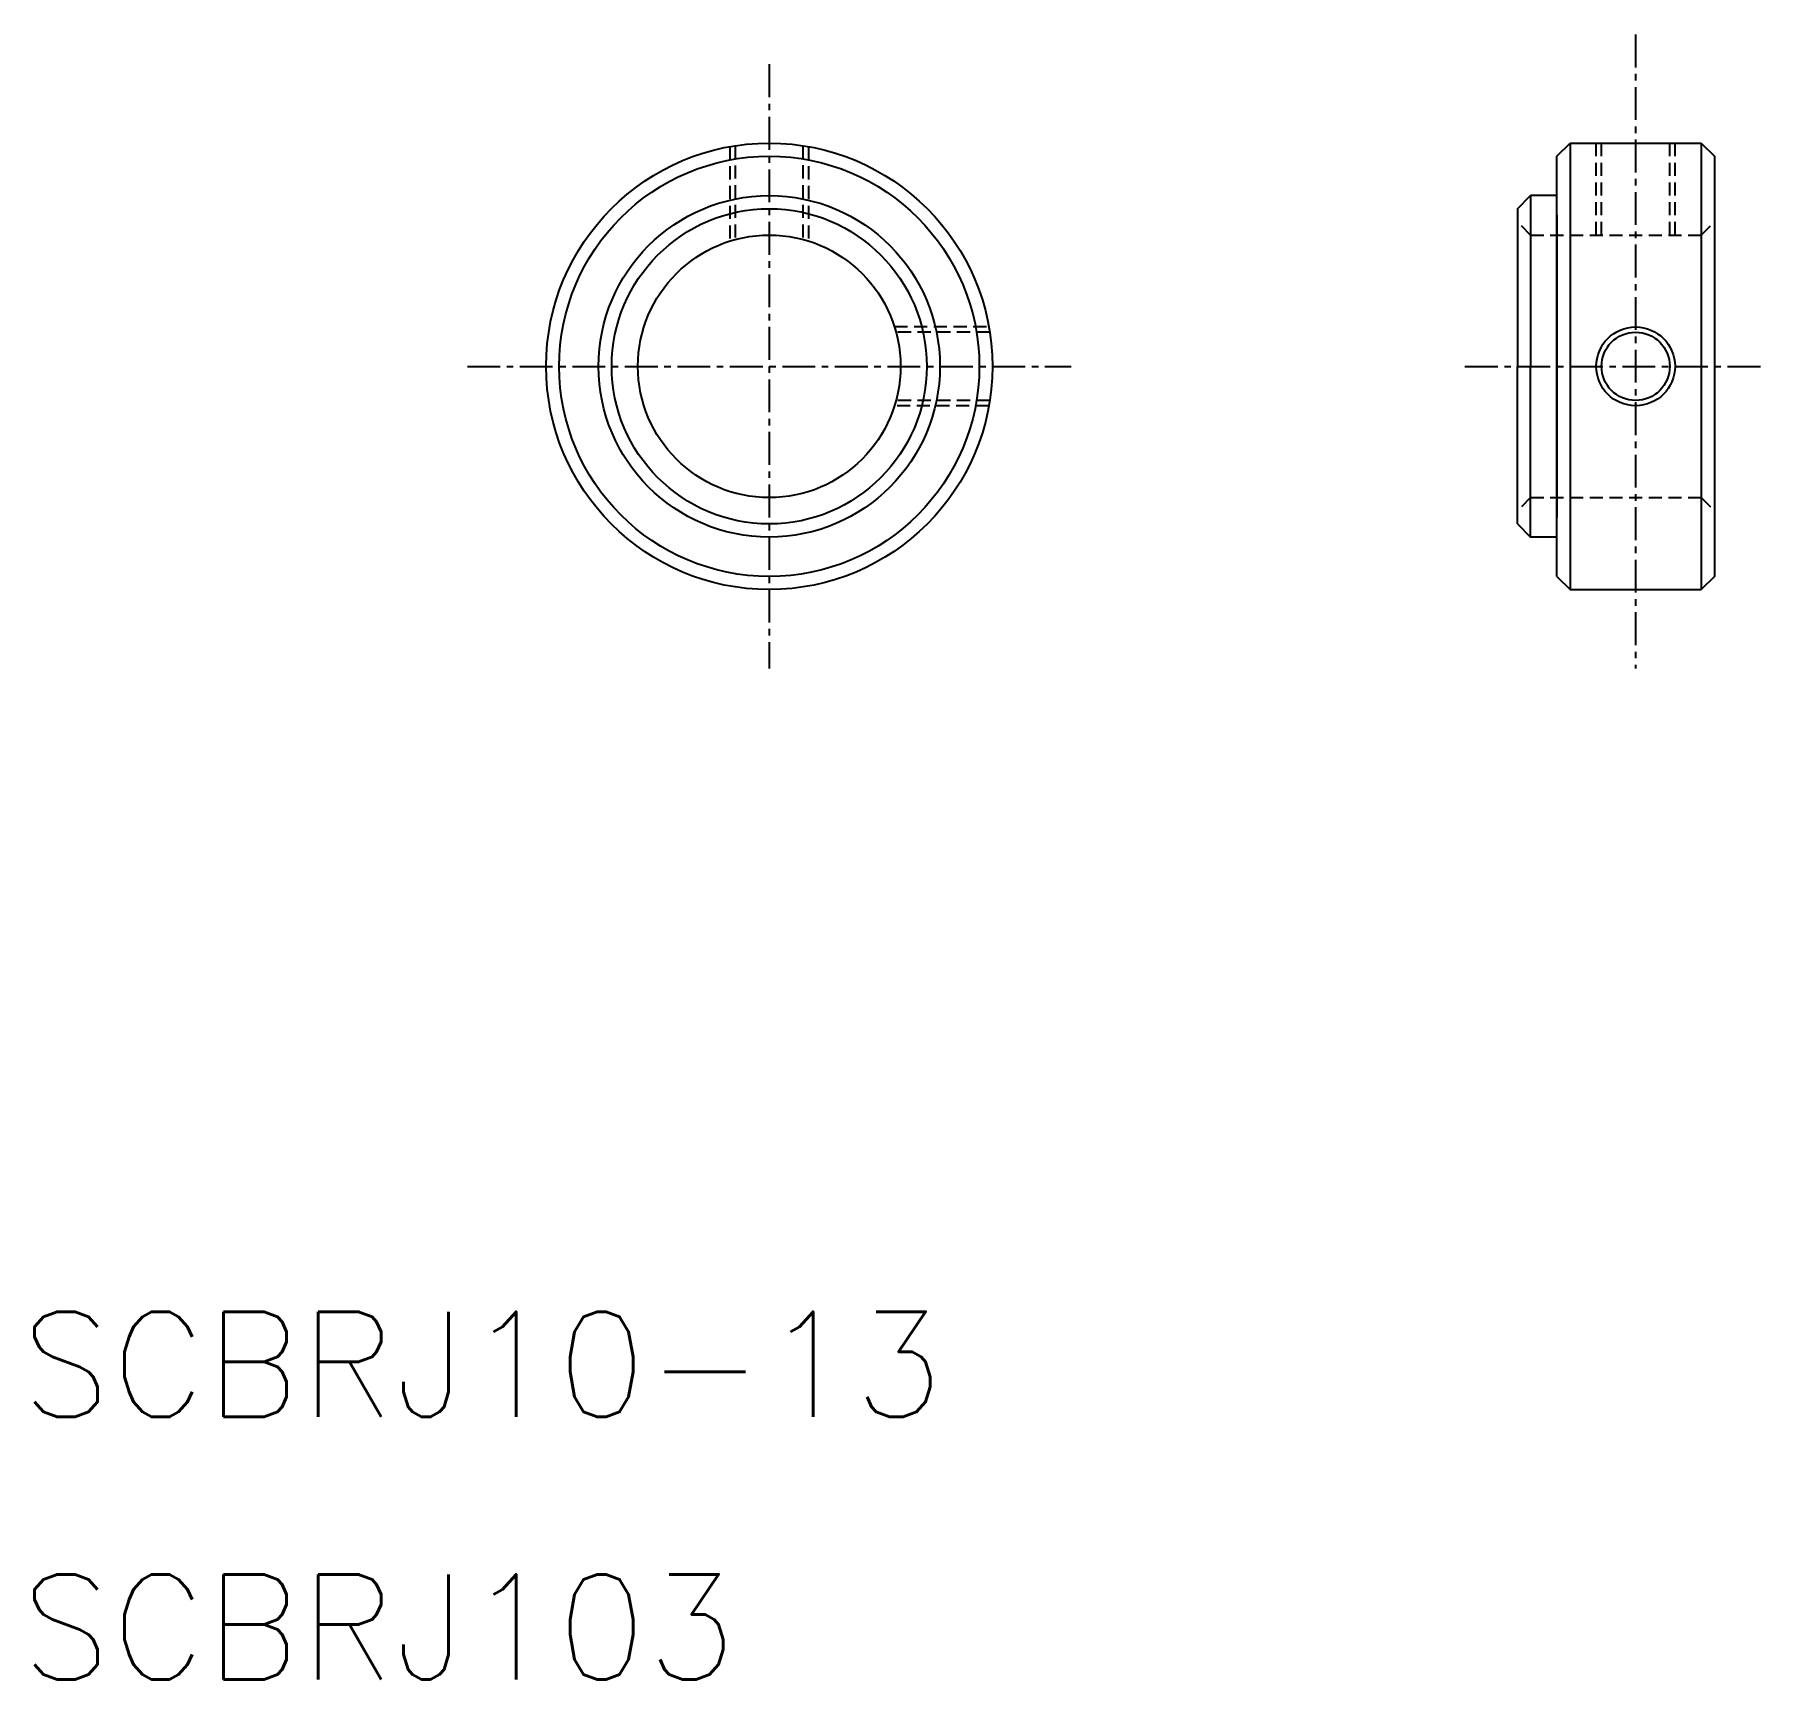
# Model space of a CAD drawing. Extents: x 10.5 to 76.3, y 10 to 72.6.
import ezdxf

# ---------------------------------------------------------------- set-up
doc = ezdxf.new("R2010")
doc.units = 0
doc.linetypes.add('CENTER', pattern=[2, 1.25, -0.25, 0.25, -0.25])
doc.linetypes.add('DASHED', pattern=[0.75, 0.5, -0.25])
doc.layers.get('0').update_dxf_attribs({"linetype": 'CONTINUOUS'})
doc.layers.add('CENTER', color=1, linetype='CENTER')
doc.styles.get("Standard").update_dxf_attribs({"font": 'txt.shx', "bigfont": 'bigfont.shx'})

msp = doc.modelspace()

# ---------------------------------------------------------------- linework, layer by layer
at = {"color": 3, "linetype": 'DASHED'}
for p, q in [((37.2, 68.4), (37.2, 64.828)), ((39.775, 68.404), (39.775, 64.835)), ((70, 65), (70, 68.5)), ((70.2, 65), (70.2, 68.5)), ((72.8, 65), (72.8, 68.5)), ((73, 65), (73, 68.5)), ((37, 68.367), (37, 64.77)), ((40, 68.367), (40, 64.77)), ((67.5, 65), (67, 65.5)), ((74, 65), (74.5, 65.5)), ((67.5, 65), (74, 65)), ((46.77, 61.5), (43.27, 61.5)), ((46.9, 61.3), (43.328, 61.3)), ((46.9, 58.7), (43.328, 58.7)), ((46.867, 58.5), (43.27, 58.5)), ((67.5, 55), (67, 54.5)), ((67.5, 55), (74, 55)), ((74, 55), (74.5, 54.5))]:
    msp.add_line(p, q, dxfattribs=at)
at = {"color": 7, "linetype": 'CONTINUOUS'}
for p, q in [((68.5, 68), (69, 68.5)), ((69, 68.5), (69, 51.5)), ((69, 68.5), (74, 68.5)), ((74, 68.5), (74, 51.5)), ((74, 68.5), (74.5, 68)), ((68.5, 52), (68.5, 68)), ((74.5, 68), (74.5, 52)), ((67, 66), (67.5, 66.5)), ((67.5, 66.5), (67.5, 60)), ((68.5, 66.5), (67.5, 66.5)), ((67, 66), (67, 60)), ((68.5, 65.75), (68.5, 54.25)), ((67, 54), (67, 60)), ((67.5, 53.5), (67.5, 60)), ((67, 54), (67.5, 53.5)), ((68.5, 53.5), (67.5, 53.5)), ((68.5, 52), (69, 51.5)), ((74.5, 52), (74, 51.5)), ((69, 51.5), (74, 51.5))]:
    msp.add_line(p, q, dxfattribs=at)
for centre, radius in [((38.5, 60), 8.5), ((38.5, 60), 8), ((38.5, 60), 6.5), ((38.5, 60), 6), ((38.5, 60), 5), ((71.5, 60), 1.3)]:
    msp.add_circle(centre, radius, dxfattribs=at)
at = {"color": 3, "linetype": 'CONTINUOUS'}
msp.add_circle((71.5, 60), 1.5, dxfattribs=at)
at = {"layer": 'CENTER', "color": 1, "linetype": 'CENTER'}
for p, q in [((71.5, 72.634), (71.5, 48.5)), ((38.5, 71.5), (38.5, 48.5)), ((27, 60), (50, 60)), ((65, 60), (76.255, 60))]:
    msp.add_line(p, q, dxfattribs=at)

# ---------------------------------------------------------------- texts
at = {"color": 7, "linetype": 'CONTINUOUS'}
for s, p in [('SCBRJ10-13', (10, 20)), ('SCBRJ103', (10, 10))]:
    msp.add_text(s, height=4, dxfattribs=at).set_placement(p)

doc.saveas('drawing.dxf')
